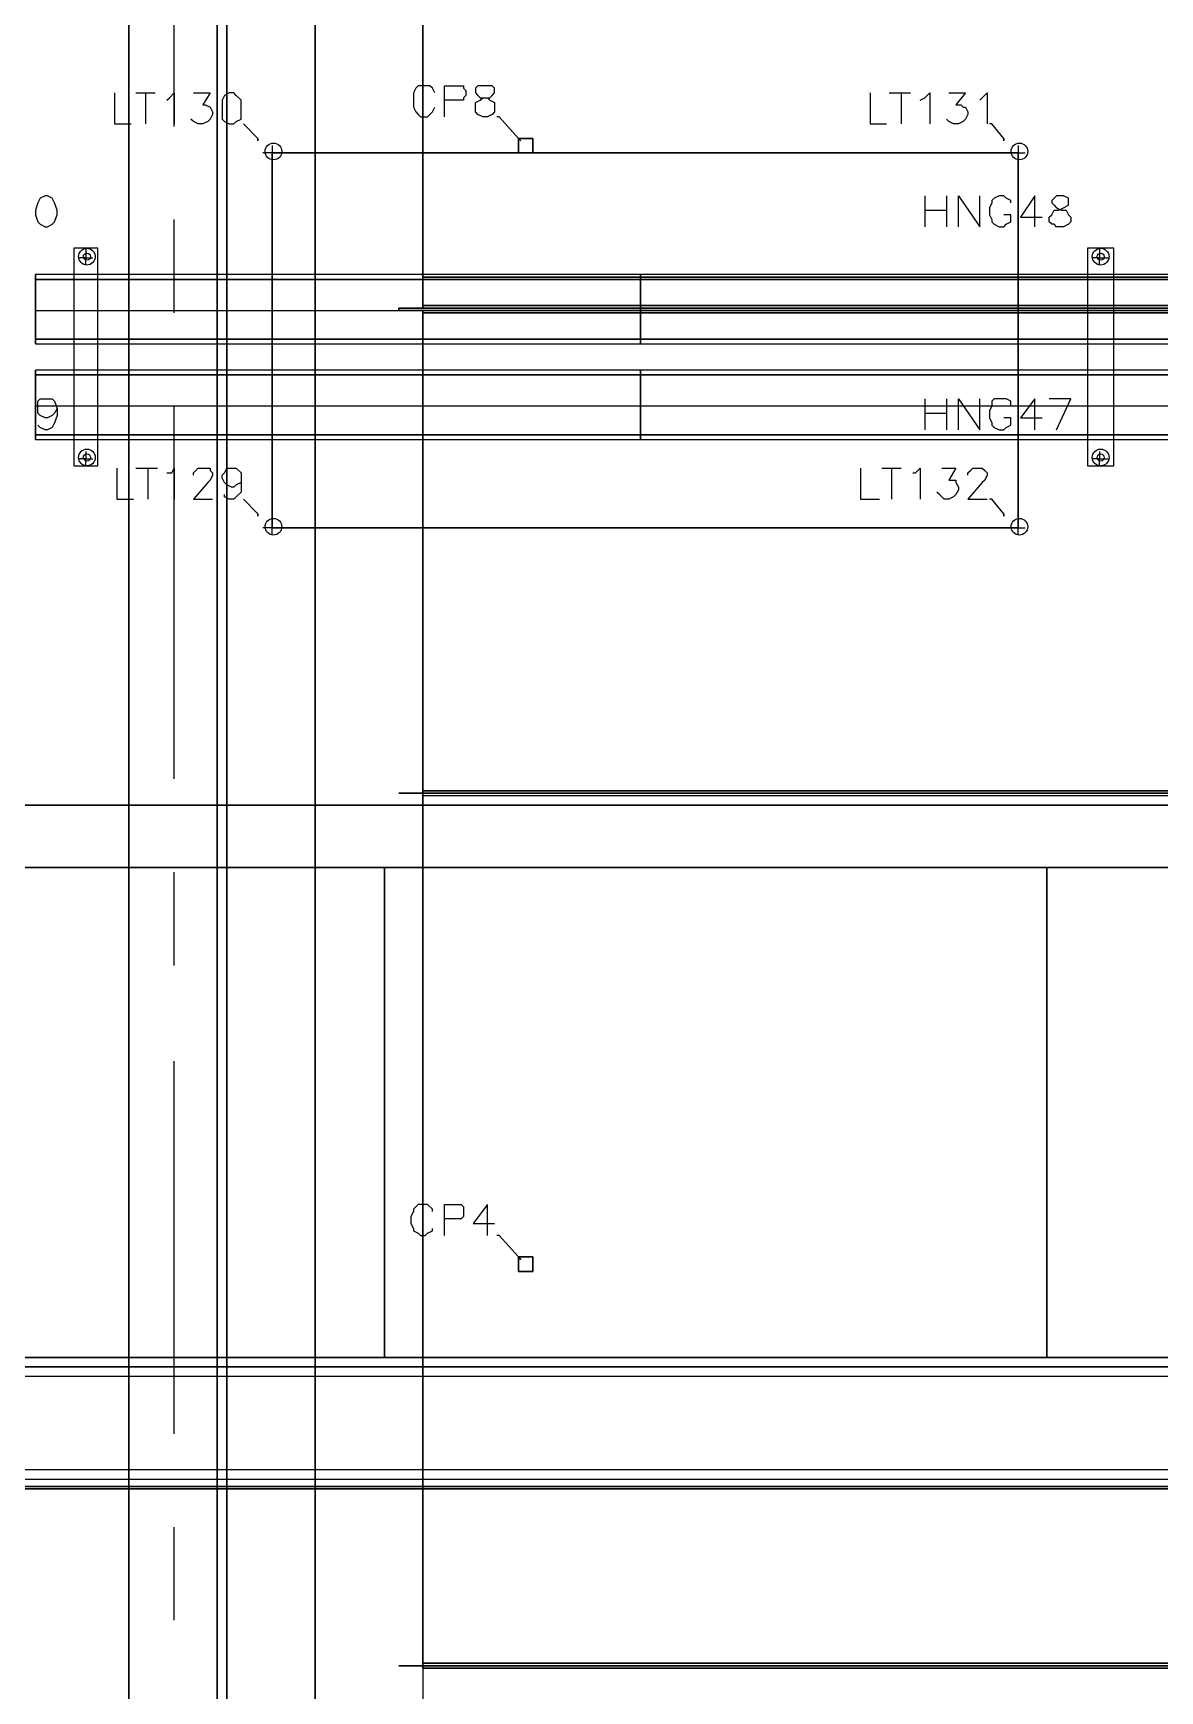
# Model space of a CAD drawing. Header units: metres. Extents: x 114 to 218, y 8 to 180.
# Drawn here: x 128.58 to 135.83, y 65.82 to 76.49 of the extents above; entities that cross this region are included whole.
import ezdxf

# ---------------------------------------------------------------- set-up
doc = ezdxf.new("R2010")
doc.units = ezdxf.units.M
doc.header["$MEASUREMENT"] = 0
for name, color, linetype in [('A-2D-I-WALL', 7, 'Continuous'), ('A-3D-I-WALL', 7, 'Continuous'), ('A-TFP-CONTROL', 7, 'Continuous'), ('A_GRID', 7, 'Continuous'), ('E-CNDT-PWR', 7, 'Continuous'), ('E-EQUIP', 7, 'Continuous'), ('E-EQUIP-PAD', 7, 'Continuous'), ('E-Hanger', 7, 'Continuous'), ('E-LIGHT', 7, 'Continuous'), ('E-LIGHT-CLRANCE', 7, 'Continuous'), ('E-TFP-HANGER', 7, 'Continuous'), ('E-TFP-LIGHT', 7, 'Continuous'), ('M-RA2S-Conn', 7, 'Continuous'), ('M-RA2S-Rect', 7, 'Continuous'), ('S-3D-BEAM', 7, 'Continuous')]:
    doc.layers.add(name, color=color, linetype=linetype)

msp = doc.modelspace()

# ---------------------------------------------------------------- linework, layer by layer
at = {"layer": 'A-2D-I-WALL', "color": 9, "true_color": 0xbababa}
for points in [[(146.378, 67.967), (117.245, 67.967)], [(146.378, 67.844), (117.122, 67.844)], [(146.378, 67.905), (117.183, 67.905)], [(146.378, 67.244), (123.72, 67.244)], [(146.378, 67.182), (123.72, 67.182)], [(123.843, 67.121), (146.378, 67.121)]]:
    msp.add_lwpolyline(points, dxfattribs=at)
at = {"layer": 'A-3D-I-WALL', "color": 42, "true_color": 0xdda500}
for points in [[(153.945, 67.905), (153.945, 67.967), (117.245, 67.967), (117.245, 67.905), (153.945, 67.905)], [(153.945, 67.967), (117.245, 67.967)], [(153.945, 67.121), (153.945, 67.967), (152.638, 67.967), (152.638, 67.121), (152.638, 67.967), (146.439, 67.967), (146.439, 67.121), (146.439, 67.967), (117.245, 67.967)], [(153.945, 67.905), (154.007, 67.905), (154.007, 67.844), (153.945, 67.844), (117.245, 67.844), (117.183, 67.844), (117.122, 67.844), (117.122, 67.598), (117.122, 67.536), (117.122, 67.244), (117.183, 67.244), (117.245, 67.244)], [(153.945, 67.844), (154.007, 67.844), (154.068, 67.844), (154.068, 67.244), (154.007, 67.244), (153.945, 67.244), (117.245, 67.244), (117.183, 67.244), (117.183, 67.182), (117.245, 67.182)], [(117.245, 67.121), (153.945, 67.121), (153.945, 67.182), (117.245, 67.182), (117.245, 67.121)], [(117.245, 67.136), (146.378, 67.136), (146.378, 67.121), (146.378, 67.136), (117.245, 67.136)], [(117.245, 67.121), (146.378, 67.121), (117.245, 67.121), (146.439, 67.121), (152.638, 67.121), (153.945, 67.121), (152.684, 67.121), (153.945, 67.121), (117.245, 67.121)]]:
    msp.add_lwpolyline(points, dxfattribs=at)
at = {"layer": 'A-TFP-CONTROL', "color": 1, "true_color": 0xff0000}
for points in [[(131.165, 76.104), (131.15, 76.134), (131.134, 76.15), (131.119, 76.15), (131.073, 76.15), (131.057, 76.15), (131.042, 76.134), (131.027, 76.104), (131.027, 76.073), (131.027, 76.027), (131.027, 76.011), (131.042, 75.981), (131.057, 75.965), (131.073, 75.95), (131.119, 75.95), (131.134, 75.965), (131.15, 75.981), (131.165, 76.011)], [(131.227, 75.95), (131.227, 76.15), (131.319, 76.15), (131.35, 76.15), (131.35, 76.134), (131.365, 76.119), (131.365, 76.088), (131.35, 76.073), (131.35, 76.057), (131.319, 76.057), (131.227, 76.057)], [(131.473, 76.15), (131.442, 76.15), (131.427, 76.134), (131.427, 76.104), (131.442, 76.088), (131.457, 76.073), (131.503, 76.073), (131.519, 76.057), (131.55, 76.042), (131.55, 76.027), (131.55, 75.996), (131.55, 75.981), (131.534, 75.965), (131.503, 75.95), (131.473, 75.95), (131.442, 75.965), (131.427, 75.981), (131.427, 75.996), (131.427, 76.027), (131.427, 76.042), (131.457, 76.057), (131.473, 76.073), (131.519, 76.073), (131.534, 76.088), (131.55, 76.104), (131.55, 76.134), (131.534, 76.15), (131.503, 76.15), (131.473, 76.15)], [(131.703, 75.811), (131.58, 75.95), (131.565, 75.95)], [(131.796, 75.811), (131.703, 75.811), (131.703, 75.719), (131.703, 75.811), (131.796, 75.811)], [(131.703, 75.811), (131.703, 75.811)], [(131.703, 75.811), (131.703, 75.811)], [(131.703, 75.811), (131.719, 75.796), (131.719, 75.796), (131.703, 75.811), (131.703, 75.811)], [(131.796, 75.719), (131.796, 75.811), (131.796, 75.719)], [(131.796, 75.811), (131.796, 75.811)], [(131.796, 75.811), (131.796, 75.811)], [(131.796, 75.719), (131.703, 75.719), (131.796, 75.719)], [(131.703, 75.719), (131.703, 75.719)], [(131.703, 75.719), (131.703, 75.719)], [(131.796, 75.719), (131.796, 75.719)], [(131.15, 68.905), (131.15, 68.92), (131.119, 68.951), (131.104, 68.951), (131.073, 68.951), (131.057, 68.951), (131.027, 68.92), (131.027, 68.905), (131.011, 68.874), (131.011, 68.828), (131.027, 68.797), (131.027, 68.782), (131.057, 68.767), (131.073, 68.751), (131.104, 68.751), (131.119, 68.767), (131.15, 68.782), (131.15, 68.797)], [(131.227, 68.751), (131.227, 68.951), (131.304, 68.951), (131.334, 68.951), (131.35, 68.936), (131.35, 68.92), (131.35, 68.89), (131.35, 68.874), (131.334, 68.859), (131.304, 68.859), (131.227, 68.859)], [(131.503, 68.751), (131.503, 68.951), (131.411, 68.828), (131.55, 68.828)], [(131.703, 68.613), (131.58, 68.751), (131.565, 68.751)], [(131.796, 68.613), (131.703, 68.613), (131.703, 68.52), (131.703, 68.613), (131.796, 68.613)], [(131.703, 68.613), (131.703, 68.613)], [(131.703, 68.613), (131.703, 68.613)], [(131.703, 68.613), (131.719, 68.597), (131.719, 68.597), (131.703, 68.613), (131.703, 68.613)], [(131.796, 68.52), (131.796, 68.613), (131.796, 68.52)], [(131.796, 68.613), (131.796, 68.613)], [(131.796, 68.613), (131.796, 68.613)], [(131.796, 68.52), (131.703, 68.52), (131.796, 68.52)], [(131.703, 68.52), (131.703, 68.52)], [(131.703, 68.52), (131.703, 68.52)], [(131.796, 68.52), (131.796, 68.52)]]:
    msp.add_lwpolyline(points, dxfattribs=at)
at = {"layer": 'A_GRID', "color": 1, "true_color": 0xff0000}
for points in [[(129.488, 75.888), (129.488, 78.288)], [(129.488, 74.689), (129.488, 75.288)], [(129.488, 71.689), (129.488, 74.089)], [(129.488, 70.489), (129.488, 71.089)], [(129.488, 67.474), (129.488, 69.874)], [(129.488, 66.275), (129.488, 66.875)]]:
    msp.add_lwpolyline(points, dxfattribs=at)
at = {"layer": 'E-CNDT-PWR', "color": 113, "true_color": 0x6edda5}
for points in [[(128.596, 74.489), (128.596, 74.519), (128.596, 74.596), (128.596, 74.704), (128.596, 74.812), (128.596, 74.904), (128.596, 74.935), (128.596, 74.904), (128.596, 74.812), (128.596, 74.704), (128.596, 74.596), (128.596, 74.519), (128.596, 74.489)], [(155.853, 74.935), (128.596, 74.935)], [(128.596, 74.489), (128.596, 74.519), (128.596, 74.596), (128.596, 74.704), (128.596, 74.812), (128.596, 74.904), (128.596, 74.935), (128.596, 74.904), (128.596, 74.812), (128.596, 74.704), (128.596, 74.596), (128.596, 74.519), (128.596, 74.489), (155.853, 74.489)], [(128.596, 74.904), (155.853, 74.904), (128.596, 74.904)], [(132.488, 74.489), (132.488, 74.519), (132.488, 74.596), (132.488, 74.704), (132.488, 74.812), (132.488, 74.904), (132.488, 74.935), (132.488, 74.904), (132.488, 74.812), (132.488, 74.704), (132.488, 74.596), (132.488, 74.519), (132.488, 74.489)], [(128.596, 74.704), (155.853, 74.704)], [(128.596, 74.704), (155.853, 74.704)], [(128.596, 74.704), (128.596, 74.704)], [(128.596, 74.704), (128.596, 74.704)], [(128.596, 74.519), (155.853, 74.519), (128.596, 74.519)], [(128.596, 73.873), (128.596, 73.904), (128.596, 73.981), (128.596, 74.089), (128.596, 74.212), (128.596, 74.289), (128.596, 74.319), (128.596, 74.289), (128.596, 74.212), (128.596, 74.089), (128.596, 73.981), (128.596, 73.904), (128.596, 73.873)], [(155.853, 74.319), (128.596, 74.319)], [(128.596, 73.873), (128.596, 73.904), (128.596, 73.981), (128.596, 74.089), (128.596, 74.212), (128.596, 74.289), (128.596, 74.319), (128.596, 74.289), (128.596, 74.212), (128.596, 74.089), (128.596, 73.981), (128.596, 73.904), (128.596, 73.873), (155.853, 73.873)], [(128.596, 74.289), (155.853, 74.289), (128.596, 74.289)], [(132.488, 73.873), (132.488, 73.904), (132.488, 73.981), (132.488, 74.089), (132.488, 74.212), (132.488, 74.289), (132.488, 74.319), (132.488, 74.289), (132.488, 74.212), (132.488, 74.089), (132.488, 73.981), (132.488, 73.904), (132.488, 73.873)], [(128.596, 74.089), (155.853, 74.089)], [(128.596, 74.089), (155.853, 74.089)], [(128.596, 74.089), (128.596, 74.089)], [(128.596, 74.089), (128.596, 74.089)], [(128.596, 73.904), (155.853, 73.904), (128.596, 73.904)]]:
    msp.add_lwpolyline(points, dxfattribs=at)
at = {"layer": 'E-EQUIP', "color": 6, "true_color": 0xff00ff}
for points in [[(126.566, 71.12), (126.566, 67.967), (130.842, 67.967)], [(126.566, 71.12), (130.842, 71.12), (126.566, 71.12), (126.566, 67.967), (130.842, 67.967), (130.842, 71.12)], [(130.842, 71.12), (130.842, 67.967), (135.103, 67.967)], [(130.842, 71.12), (135.103, 71.12), (130.842, 71.12), (130.842, 67.967), (135.103, 67.967), (135.103, 71.12)], [(130.842, 71.12), (130.842, 71.12)], [(130.842, 71.12), (130.842, 67.967)], [(130.842, 71.12), (130.842, 71.12)], [(135.103, 71.12), (135.103, 67.967)], [(138.671, 67.967), (135.103, 67.967), (135.103, 71.12), (135.103, 71.12)], [(135.103, 71.12), (138.671, 71.12), (135.103, 71.12), (135.103, 67.967), (138.671, 67.967), (138.671, 71.12)], [(135.103, 71.12), (135.103, 71.12)], [(130.842, 67.967), (130.842, 67.967)], [(130.842, 67.967), (130.842, 67.967)], [(130.842, 67.967), (130.842, 67.967)], [(135.103, 67.967), (135.103, 67.967)], [(135.103, 67.967), (135.103, 67.967)], [(135.103, 67.967), (135.103, 67.967)]]:
    msp.add_lwpolyline(points, dxfattribs=at)
at = {"layer": 'E-EQUIP-PAD', "color": 8, "true_color": 0x767676}
msp.add_lwpolyline([(126.166, 67.967), (143.332, 67.967), (143.332, 71.52), (126.166, 71.52), (126.166, 67.967), (126.166, 71.52), (143.332, 71.52), (143.332, 67.967), (126.166, 67.967)], dxfattribs=at)
at = {"layer": 'E-Hanger', "color": 3, "true_color": 0x00ff00}
for points in [[(128.842, 75.104), (128.842, 75.104)], [(128.996, 73.704), (128.996, 75.104), (128.842, 75.104), (128.842, 73.704), (128.996, 73.704), (128.996, 75.104), (128.842, 75.104), (128.842, 73.704), (128.842, 73.704), (128.996, 73.704), (128.996, 73.704)], [(128.842, 75.104), (128.842, 75.104)], [(128.996, 75.104), (128.996, 75.104)], [(128.996, 75.104), (128.996, 75.104)], [(135.364, 75.104), (135.364, 75.104)], [(135.533, 73.704), (135.533, 75.104), (135.364, 75.104), (135.364, 73.704), (135.533, 73.704), (135.533, 75.104), (135.364, 75.104), (135.364, 73.704), (135.364, 73.704), (135.533, 73.704), (135.533, 73.704)], [(135.364, 75.104), (135.364, 75.104)], [(135.533, 75.104), (135.533, 75.104)], [(135.533, 75.104), (135.533, 75.104)], [(128.889, 75.042), (128.889, 75.042)], [(128.919, 75.073), (128.919, 75.073)], [(128.919, 75.027), (128.919, 75.027)], [(128.95, 75.042), (128.95, 75.042)], [(135.426, 75.042), (135.426, 75.042)], [(135.441, 75.073), (135.441, 75.073)], [(135.441, 75.027), (135.441, 75.027)], [(135.472, 75.042), (135.472, 75.042)], [(128.919, 74.396), (128.919, 74.396)], [(135.441, 74.396), (135.441, 74.396)], [(128.889, 73.75), (128.889, 73.75)], [(128.919, 73.781), (128.919, 73.781)], [(128.919, 73.719), (128.919, 73.719)], [(128.95, 73.75), (128.95, 73.75)], [(135.426, 73.75), (135.426, 73.75)], [(135.441, 73.781), (135.441, 73.781)], [(135.441, 73.719), (135.441, 73.719)], [(135.472, 73.75), (135.472, 73.75)], [(128.842, 73.704), (128.842, 73.704)], [(128.996, 73.704), (128.996, 73.704)], [(128.996, 73.704), (128.996, 73.704)], [(135.364, 73.704), (135.364, 73.704)], [(135.533, 73.704), (135.533, 73.704)], [(135.533, 73.704), (135.533, 73.704)]]:
    msp.add_lwpolyline(points, dxfattribs=at)
for centre in [(128.927, 75.05), (128.927, 75.05), (128.927, 75.05), (128.927, 75.05), (135.449, 75.05), (135.449, 75.05), (135.449, 75.05), (135.449, 75.05), (128.927, 73.758), (128.927, 73.758), (128.927, 73.758), (128.927, 73.758), (135.449, 73.758), (135.449, 73.758), (135.449, 73.758), (135.449, 73.758)]:
    msp.add_circle(centre, 0.0231, dxfattribs=at)
at = {"layer": 'E-LIGHT', "color": 5, "true_color": 0x0000ff}
for points in [[(130.119, 73.304), (130.119, 75.719), (134.918, 75.719), (134.918, 73.304), (134.918, 75.719), (130.119, 75.719), (130.119, 73.304)], [(130.119, 75.719), (130.119, 75.719)], [(130.119, 75.719), (130.119, 75.719)], [(134.918, 75.719), (134.918, 75.719)], [(134.918, 75.719), (134.918, 75.719)], [(134.918, 73.304), (130.119, 73.304), (134.918, 73.304)], [(130.119, 73.304), (130.119, 73.304)], [(130.119, 73.304), (130.119, 73.304)], [(134.918, 73.304), (134.918, 73.304)], [(134.918, 73.304), (134.918, 73.304)]]:
    msp.add_lwpolyline(points, dxfattribs=at)
at = {"layer": 'E-LIGHT-CLRANCE', "color": 150, "true_color": 0x007fff}
for points in [[(130.119, 73.304), (130.119, 75.719), (134.918, 75.719), (134.918, 73.304), (134.918, 75.719), (130.119, 75.719), (130.119, 73.304)], [(130.119, 75.719), (130.119, 75.719)], [(130.119, 75.719), (130.119, 75.719)], [(134.918, 75.719), (134.918, 75.719)], [(134.918, 75.719), (134.918, 75.719)], [(134.918, 73.304), (130.119, 73.304), (134.918, 73.304)], [(130.119, 73.304), (130.119, 73.304)], [(130.119, 73.304), (130.119, 73.304)], [(134.918, 73.304), (134.918, 73.304)], [(134.918, 73.304), (134.918, 73.304)]]:
    msp.add_lwpolyline(points, dxfattribs=at)
at = {"layer": 'E-TFP-HANGER', "color": 3, "true_color": 0x00ff00}
for points in [[(128.658, 75.442), (128.627, 75.427), (128.612, 75.396), (128.596, 75.35), (128.596, 75.319), (128.612, 75.273), (128.627, 75.258), (128.658, 75.242), (128.673, 75.242), (128.704, 75.258), (128.719, 75.273), (128.735, 75.319), (128.735, 75.35), (128.719, 75.396), (128.704, 75.427), (128.673, 75.442), (128.658, 75.442)], [(134.318, 75.442), (134.318, 75.242)], [(134.457, 75.442), (134.457, 75.242)], [(134.534, 75.242), (134.534, 75.442), (134.672, 75.242), (134.672, 75.442)], [(134.872, 75.396), (134.872, 75.411), (134.841, 75.427), (134.826, 75.442), (134.795, 75.442), (134.764, 75.427), (134.749, 75.411), (134.749, 75.396), (134.734, 75.365), (134.734, 75.319), (134.749, 75.288), (134.749, 75.273), (134.764, 75.258), (134.795, 75.242), (134.826, 75.242), (134.841, 75.258), (134.872, 75.273), (134.872, 75.288), (134.872, 75.319), (134.826, 75.319)], [(135.026, 75.242), (135.026, 75.442), (134.934, 75.304), (135.072, 75.304)], [(135.164, 75.442), (135.149, 75.427), (135.134, 75.411), (135.134, 75.396), (135.149, 75.381), (135.164, 75.365), (135.195, 75.35), (135.226, 75.35), (135.241, 75.319), (135.257, 75.304), (135.257, 75.273), (135.241, 75.258), (135.21, 75.242), (135.164, 75.242), (135.149, 75.258), (135.134, 75.258), (135.118, 75.273), (135.118, 75.304), (135.134, 75.319), (135.149, 75.35), (135.18, 75.35), (135.21, 75.365), (135.241, 75.381), (135.241, 75.396), (135.241, 75.411), (135.241, 75.427), (135.21, 75.442), (135.164, 75.442)], [(134.318, 75.35), (134.457, 75.35)], [(128.919, 75.104), (128.919, 75.042), (128.965, 75.042)], [(135.441, 75.104), (135.441, 75.042), (135.503, 75.042)], [(128.919, 74.996), (128.919, 75.042), (128.873, 75.042)], [(128.919, 75.042), (128.919, 75.042)], [(128.919, 75.042), (128.919, 75.042)], [(128.965, 75.042), (128.965, 75.042)], [(135.441, 74.996), (135.441, 75.042), (135.395, 75.042)], [(135.441, 75.042), (135.441, 75.042)], [(135.441, 75.042), (135.441, 75.042)], [(135.503, 75.042), (135.503, 75.042)], [(128.735, 74.073), (128.719, 74.042), (128.704, 74.027), (128.673, 74.012), (128.658, 74.012), (128.627, 74.027), (128.612, 74.042), (128.612, 74.073), (128.612, 74.089), (128.612, 74.119), (128.627, 74.135), (128.658, 74.135), (128.673, 74.135), (128.704, 74.135), (128.719, 74.119), (128.735, 74.073), (128.735, 74.027), (128.719, 73.981), (128.704, 73.95), (128.673, 73.935), (128.658, 73.935), (128.627, 73.95), (128.612, 73.966)], [(134.318, 74.135), (134.318, 73.935)], [(134.318, 74.042), (134.457, 74.042)], [(134.457, 74.135), (134.457, 73.935)], [(134.534, 73.935), (134.534, 74.135), (134.672, 73.935), (134.672, 74.135)], [(134.872, 74.089), (134.872, 74.119), (134.841, 74.135), (134.826, 74.135), (134.795, 74.135), (134.764, 74.135), (134.749, 74.119), (134.749, 74.089), (134.734, 74.058), (134.734, 74.012), (134.749, 73.981), (134.749, 73.966), (134.764, 73.95), (134.795, 73.935), (134.826, 73.935), (134.841, 73.95), (134.872, 73.966), (134.872, 73.981), (134.872, 74.012), (134.826, 74.012)], [(135.026, 73.935), (135.026, 74.135), (134.934, 74.012), (135.072, 74.012)], [(135.164, 73.935), (135.257, 74.135), (135.118, 74.135)], [(128.919, 73.704), (128.919, 73.75), (128.873, 73.75)], [(128.919, 73.796), (128.919, 73.75), (128.965, 73.75)], [(128.919, 73.75), (128.919, 73.75)], [(128.919, 73.75), (128.919, 73.75)], [(128.965, 73.75), (128.965, 73.75)], [(135.441, 73.704), (135.441, 73.75), (135.395, 73.75)], [(135.441, 73.796), (135.441, 73.75), (135.503, 73.75)], [(135.441, 73.75), (135.441, 73.75)], [(135.441, 73.75), (135.441, 73.75)], [(135.503, 73.75), (135.503, 73.75)]]:
    msp.add_lwpolyline(points, dxfattribs=at)
for centre in [(128.927, 75.05), (135.449, 75.05), (128.927, 73.758), (135.449, 73.758)]:
    msp.add_circle(centre, 0.0538, dxfattribs=at)
at = {"layer": 'E-TFP-LIGHT', "color": 5, "true_color": 0x0000ff}
for points in [[(129.104, 76.104), (129.104, 75.904), (129.212, 75.904)], [(129.242, 76.104), (129.365, 76.104)], [(129.304, 76.104), (129.304, 75.904)], [(129.442, 76.057), (129.458, 76.073), (129.488, 76.104), (129.488, 75.904)], [(129.612, 76.104), (129.719, 76.104), (129.673, 76.027), (129.688, 76.027), (129.719, 76.011), (129.735, 75.981), (129.735, 75.965), (129.719, 75.934), (129.704, 75.919), (129.673, 75.904), (129.642, 75.904), (129.612, 75.919), (129.596, 75.934)], [(129.842, 76.104), (129.811, 76.088), (129.796, 76.057), (129.796, 76.011), (129.796, 75.996), (129.796, 75.934), (129.811, 75.919), (129.842, 75.904), (129.873, 75.904), (129.888, 75.919), (129.919, 75.934), (129.919, 75.996), (129.919, 76.011), (129.919, 76.057), (129.888, 76.088), (129.873, 76.104), (129.842, 76.104)], [(133.965, 76.104), (133.965, 75.904), (134.072, 75.904)], [(134.088, 76.104), (134.226, 76.104)], [(134.165, 76.104), (134.165, 75.904)], [(134.288, 76.057), (134.318, 76.073), (134.349, 76.104), (134.349, 75.904)], [(134.472, 76.104), (134.58, 76.104), (134.518, 76.027), (134.549, 76.027), (134.564, 76.011), (134.58, 76.011), (134.595, 75.981), (134.595, 75.965), (134.58, 75.934), (134.564, 75.919), (134.534, 75.904), (134.503, 75.904), (134.472, 75.919), (134.457, 75.934)], [(134.672, 76.057), (134.687, 76.073), (134.718, 76.104), (134.718, 75.904)], [(130.027, 75.811), (129.935, 75.904)], [(134.826, 75.811), (134.749, 75.904), (134.734, 75.904)], [(130.027, 75.811), (130.027, 75.796), (130.027, 75.796), (130.027, 75.811), (130.027, 75.811)], [(130.119, 75.765), (130.119, 75.719), (130.165, 75.719)], [(134.826, 75.811), (134.826, 75.796), (134.826, 75.796), (134.826, 75.811), (134.826, 75.811)], [(134.918, 75.765), (134.918, 75.719), (134.964, 75.719)], [(130.119, 75.658), (130.119, 75.719), (130.058, 75.719)], [(130.119, 75.719), (130.119, 75.719)], [(130.119, 75.719), (130.119, 75.719)], [(130.165, 75.719), (130.165, 75.719)], [(134.918, 75.658), (134.918, 75.719), (134.872, 75.719)], [(134.918, 75.719), (134.918, 75.719)], [(134.918, 75.719), (134.918, 75.719)], [(134.964, 75.719), (134.964, 75.719)], [(129.119, 73.689), (129.119, 73.489), (129.227, 73.489)], [(129.242, 73.689), (129.381, 73.689)], [(129.319, 73.689), (129.319, 73.489)], [(129.442, 73.658), (129.473, 73.658), (129.488, 73.689), (129.488, 73.489)], [(129.612, 73.643), (129.612, 73.658), (129.627, 73.673), (129.642, 73.689), (129.658, 73.689), (129.688, 73.689), (129.719, 73.689), (129.719, 73.673), (129.735, 73.658), (129.735, 73.643), (129.719, 73.612), (129.704, 73.596), (129.612, 73.489), (129.735, 73.489)], [(129.919, 73.627), (129.919, 73.596), (129.888, 73.581), (129.873, 73.566), (129.858, 73.566), (129.827, 73.581), (129.811, 73.596), (129.796, 73.627), (129.796, 73.643), (129.811, 73.658), (129.827, 73.689), (129.858, 73.689), (129.873, 73.689), (129.888, 73.689), (129.919, 73.658), (129.919, 73.627), (129.919, 73.581), (129.919, 73.535), (129.888, 73.504), (129.873, 73.489), (129.842, 73.489), (129.811, 73.504), (129.811, 73.52)], [(133.903, 73.689), (133.903, 73.489), (134.026, 73.489)], [(134.041, 73.689), (134.165, 73.689)], [(134.103, 73.689), (134.103, 73.489)], [(134.241, 73.658), (134.257, 73.658), (134.288, 73.689), (134.288, 73.489)], [(134.426, 73.689), (134.518, 73.689), (134.472, 73.612), (134.488, 73.612), (134.518, 73.612), (134.518, 73.596), (134.534, 73.566), (134.534, 73.55), (134.518, 73.52), (134.503, 73.504), (134.472, 73.489), (134.441, 73.489), (134.426, 73.504), (134.411, 73.52), (134.395, 73.535)], [(134.595, 73.643), (134.595, 73.658), (134.611, 73.673), (134.626, 73.689), (134.641, 73.689), (134.672, 73.689), (134.687, 73.689), (134.703, 73.673), (134.718, 73.658), (134.718, 73.643), (134.703, 73.612), (134.687, 73.596), (134.595, 73.489), (134.718, 73.489)], [(130.027, 73.396), (129.935, 73.489)], [(130.027, 73.396), (130.027, 73.381), (130.027, 73.381), (130.027, 73.396), (130.027, 73.396)], [(134.826, 73.396), (134.749, 73.489), (134.734, 73.489)], [(134.826, 73.396), (134.826, 73.381), (134.826, 73.381), (134.826, 73.396), (134.826, 73.396)], [(130.119, 73.258), (130.119, 73.304), (130.058, 73.304)], [(130.119, 73.35), (130.119, 73.304), (130.165, 73.304)], [(130.119, 73.304), (130.119, 73.304)], [(130.119, 73.304), (130.119, 73.304)], [(130.165, 73.304), (130.165, 73.304)], [(134.918, 73.258), (134.918, 73.304), (134.872, 73.304)], [(134.918, 73.35), (134.918, 73.304), (134.964, 73.304)], [(134.918, 73.304), (134.918, 73.304)], [(134.918, 73.304), (134.918, 73.304)], [(134.964, 73.304), (134.964, 73.304)]]:
    msp.add_lwpolyline(points, dxfattribs=at)
for centre in [(130.127, 75.727), (134.926, 75.727), (130.127, 73.312), (134.926, 73.312)]:
    msp.add_circle(centre, 0.0538, dxfattribs=at)
at = {"layer": 'M-RA2S-Conn', "color": 6, "true_color": 0xff00ff}
for points in [[(130.934, 74.719), (130.934, 74.704), (130.934, 74.719)], [(140.84, 74.719), (130.934, 74.719), (140.84, 74.719)], [(130.934, 74.719), (130.934, 74.719)], [(130.934, 74.719), (130.934, 74.719)], [(140.84, 74.704), (130.934, 74.704), (140.84, 74.704)], [(130.934, 74.704), (130.934, 74.704)], [(130.934, 74.704), (130.934, 74.704)], [(140.686, 74.719), (140.686, 74.735), (131.088, 74.735), (140.686, 74.735), (140.686, 74.719)], [(131.088, 74.719), (131.088, 74.735), (131.088, 74.719)], [(131.088, 74.735), (131.088, 74.735)], [(131.088, 74.719), (140.686, 74.719), (131.088, 74.719)], [(131.088, 74.719), (131.088, 74.719)], [(131.088, 74.719), (131.088, 74.719)], [(140.686, 74.704), (140.686, 74.689), (131.088, 74.689), (140.686, 74.689), (140.686, 74.704)], [(131.088, 74.704), (131.088, 74.689), (131.088, 74.704)], [(131.088, 74.704), (140.686, 74.704), (131.088, 74.704)], [(131.088, 74.704), (131.088, 74.704)], [(131.088, 74.704), (131.088, 74.704)], [(131.088, 74.689), (131.088, 74.689)], [(130.934, 71.597), (130.934, 71.597)], [(140.84, 71.597), (130.934, 71.597), (140.84, 71.597)], [(140.84, 71.597), (130.934, 71.597), (140.84, 71.597)], [(130.934, 71.597), (130.934, 71.597)], [(130.934, 71.597), (130.934, 71.597)], [(130.934, 71.597), (130.934, 71.597)], [(140.686, 71.597), (140.686, 71.612), (131.088, 71.612), (140.686, 71.612), (140.686, 71.597)], [(131.088, 71.597), (131.088, 71.612), (131.088, 71.597)], [(131.088, 71.612), (131.088, 71.612)], [(131.088, 71.597), (140.686, 71.597), (131.088, 71.597), (140.686, 71.597), (140.686, 71.581), (131.088, 71.581), (131.088, 71.597)], [(140.686, 71.597), (140.686, 71.581), (131.088, 71.581), (131.088, 71.597)], [(131.088, 71.597), (140.686, 71.597)], [(131.088, 71.597), (131.088, 71.597)], [(131.088, 71.597), (131.088, 71.597)], [(131.088, 71.597), (131.088, 71.597)], [(131.088, 71.581), (131.088, 71.581)], [(130.934, 65.982), (130.934, 65.982)], [(140.84, 65.982), (130.934, 65.982), (140.84, 65.982)], [(140.84, 65.982), (130.934, 65.982), (140.84, 65.982)], [(130.934, 65.982), (130.934, 65.982)], [(130.934, 65.982), (130.934, 65.982)], [(130.934, 65.982), (130.934, 65.982)], [(140.686, 65.998), (131.088, 65.998), (140.686, 65.998)], [(131.088, 65.982), (131.088, 65.998), (131.088, 65.982)], [(131.088, 65.998), (131.088, 65.998)], [(131.088, 65.982), (140.686, 65.982), (131.088, 65.982), (140.686, 65.982), (140.686, 65.967), (131.088, 65.967)], [(131.088, 65.982), (131.088, 65.967), (131.088, 65.982)], [(131.088, 65.982), (140.686, 65.982)], [(131.088, 65.982), (131.088, 65.982)], [(131.088, 65.982), (131.088, 65.982)], [(131.088, 65.982), (131.088, 65.982)], [(131.088, 65.967), (140.686, 65.967)], [(131.088, 65.967), (131.088, 65.967)]]:
    msp.add_lwpolyline(points, dxfattribs=at)
at = {"layer": 'M-RA2S-Rect', "color": 6, "true_color": 0xff00ff}
for points in [[(131.088, 76.919), (131.088, 74.919), (131.088, 74.719), (131.088, 74.919), (131.088, 76.919)], [(140.686, 74.919), (131.088, 74.919), (140.686, 74.919)], [(131.088, 74.919), (131.088, 74.919)], [(131.088, 74.719), (140.686, 74.719), (131.088, 74.719)], [(131.088, 74.719), (131.088, 74.719)], [(131.088, 74.719), (131.088, 74.719)], [(131.088, 74.704), (140.686, 74.704)], [(140.686, 74.704), (140.686, 74.704), (140.686, 71.597), (140.686, 74.704), (131.088, 74.704), (131.088, 71.597), (140.686, 71.597), (131.088, 71.597), (131.088, 74.704), (131.088, 74.704)], [(131.088, 71.597), (131.088, 71.597)], [(131.088, 71.597), (131.088, 71.597)], [(140.686, 71.597), (131.088, 71.597), (140.686, 71.597)], [(131.088, 71.597), (131.088, 65.982), (140.686, 65.982), (131.088, 65.982), (131.088, 71.597)], [(131.088, 71.597), (131.088, 71.597)], [(131.088, 65.982), (131.088, 65.982)], [(131.088, 65.982), (131.088, 65.982)], [(140.686, 60.384), (140.686, 65.982), (131.088, 65.982), (131.088, 60.384), (140.686, 60.384), (140.686, 65.982), (131.088, 65.982), (131.088, 65.982), (131.088, 60.384), (140.686, 60.384)], [(131.088, 65.982), (131.088, 65.982)]]:
    msp.add_lwpolyline(points, dxfattribs=at)
at = {"layer": 'S-3D-BEAM', "color": 4, "true_color": 0x00ffff}
for points in [[(129.196, 78.719), (129.196, 24.529), (129.196, 78.719)], [(130.396, 24.529), (129.196, 24.529), (129.196, 24.529), (129.196, 78.719), (130.396, 78.719), (130.396, 24.529)], [(129.196, 24.529), (130.396, 24.529), (130.396, 24.529), (130.396, 78.719), (129.196, 78.719), (129.196, 24.529)], [(129.196, 78.719), (129.196, 24.529), (129.196, 78.719)], [(129.765, 24.529), (129.196, 24.529), (129.196, 24.529), (129.196, 78.719), (129.765, 78.719), (129.765, 24.529)], [(129.765, 24.529), (129.196, 24.529), (129.765, 24.529), (129.765, 24.529), (129.765, 78.719), (129.196, 78.719), (129.196, 24.529), (130.396, 24.529), (129.827, 24.529)], [(129.765, 78.719), (129.765, 24.529), (129.765, 78.719)], [(129.827, 24.529), (130.396, 24.529), (130.396, 24.529), (130.396, 78.719), (129.827, 78.719), (129.827, 24.529)], [(129.827, 78.719), (129.827, 24.529), (129.827, 78.719)], [(130.396, 24.529), (129.827, 24.529), (129.827, 24.529), (129.827, 78.719), (130.396, 78.719), (130.396, 24.529)], [(130.396, 78.719), (130.396, 24.529), (130.396, 78.719)], [(130.396, 78.719), (130.396, 24.529), (130.396, 78.719)]]:
    msp.add_lwpolyline(points, dxfattribs=at)

doc.saveas('drawing.dxf')
